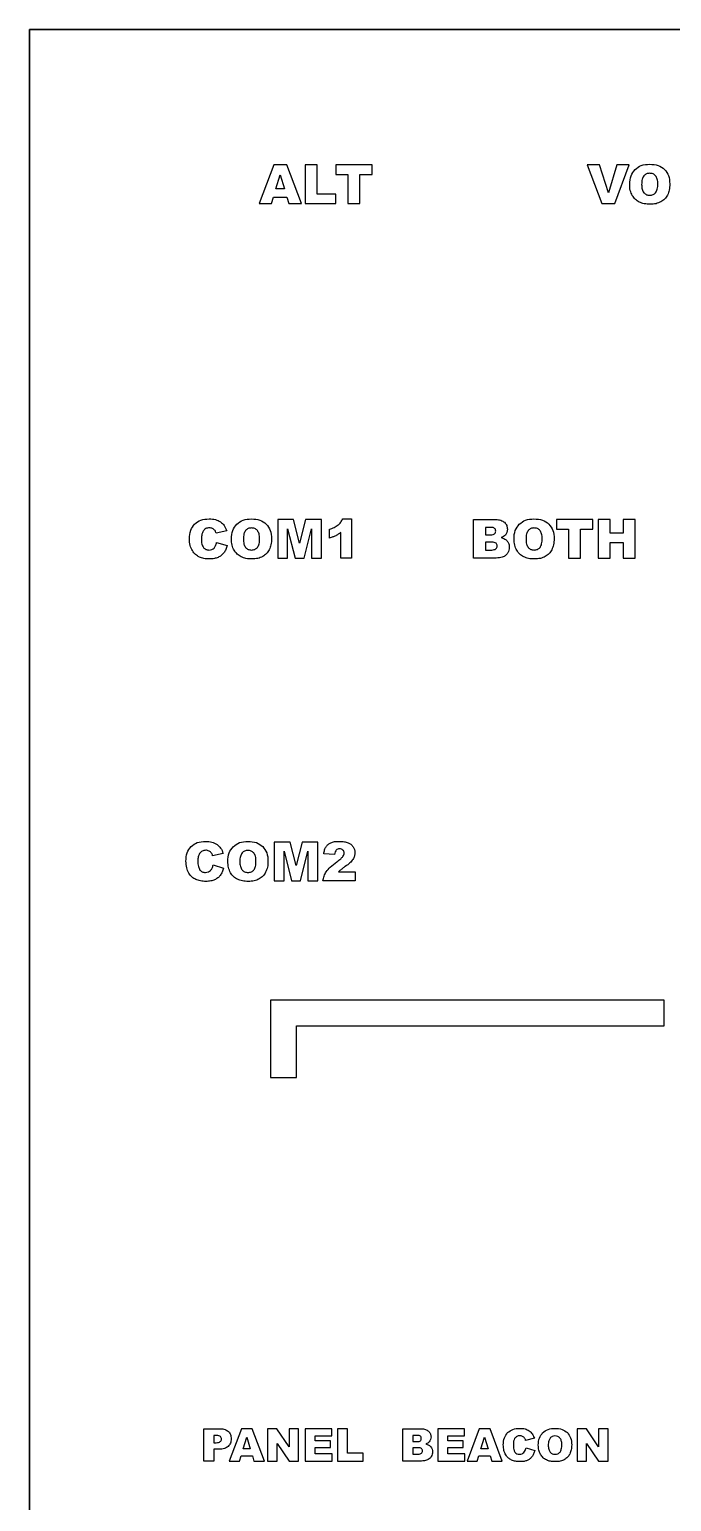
# Model space of a CAD drawing. Header units: millimetres. Extents: x 0 to 125, y 0 to 232.
# Drawn here: x 0 to 49.8, y 117.4 to 231.5 of the extents above; entities that cross this region are included whole.
import ezdxf

# ---------------------------------------------------------------- set-up
doc = ezdxf.new("R2010")
doc.units = ezdxf.units.MM
doc.layers.get('0').update_dxf_attribs({"linetype": 'CONTINUOUS'})

msp = doc.modelspace()

# ---------------------------------------------------------------- linework, layer by layer
for p, q in [((125.38, 231.5), (0, 231.5)), ((0, 231.5), (0, 0)), ((24.28, 193.55), (24.97, 193.55)), ((24.97, 193.55), (24.97, 190.5)), ((34.42, 193.5), (36.15, 193.5)), ((34.42, 190.5), (34.42, 193.5)), ((35.76, 192.89), (35.35, 192.89)), ((35.35, 192.89), (35.35, 192.32)), ((15.3, 192.62), (14.48, 192.44)), ((23.26, 192.06), (23.26, 192.75)), ((24.13, 190.5), (24.13, 192.5)), ((35.35, 192.32), (35.76, 192.32)), ((35.82, 191.75), (35.35, 191.75)), ((35.35, 191.75), (35.35, 191.14)), ((14.51, 191.73), (15.32, 191.48)), ((35.35, 191.14), (35.83, 191.14)), ((24.97, 190.5), (24.13, 190.5)), ((36.02, 190.5), (34.42, 190.5)), ((15.02, 167.62), (14.2, 167.44)), ((14.24, 166.73), (15.05, 166.48)), ((23.65, 167.53), (22.81, 167.59)), ((25.25, 165.5), (22.75, 165.5)), ((23.95, 166.18), (25.25, 166.18)), ((25.25, 166.18), (25.25, 165.5)), ((13.51, 123), (14.8, 123)), ((13.51, 120.5), (13.51, 123)), ((14.51, 122.49), (14.29, 122.49)), ((14.29, 122.49), (14.29, 121.93)), ((28.93, 123), (30.38, 123)), ((28.93, 120.5), (28.93, 123)), ((30.05, 122.49), (29.71, 122.49)), ((29.71, 122.49), (29.71, 122.02)), ((39.14, 122.27), (38.46, 122.11)), ((14.29, 121.93), (14.48, 121.93)), ((14.71, 121.43), (14.29, 121.43)), ((14.29, 121.43), (14.29, 120.5)), ((29.71, 122.02), (30.05, 122.02)), ((30.11, 121.54), (29.71, 121.54)), ((29.71, 121.54), (29.71, 121.04)), ((29.71, 121.04), (30.11, 121.04)), ((38.49, 121.52), (39.17, 121.32)), ((14.29, 120.5), (13.51, 120.5)), ((30.27, 120.5), (28.93, 120.5))]:
    msp.add_line(p, q)
for points in [[(0, 0), (0, 231.5), (125.38, 231.5), (125.38, 0)], [(125.38, 231.5), (0, 231.5), (0, 0), (125.38, 0)], [(18.91, 218.5), (19.96, 218.5), (20.11, 218), (21.08, 218), (19.95, 221), (18.94, 221), (17.81, 218), (18.76, 218)], [(22.3, 221), (21.38, 221), (21.38, 218), (23.75, 218), (23.75, 218.74), (22.3, 218.74)], [(26.57, 221), (23.75, 221), (23.75, 220.26), (24.69, 220.26), (24.69, 218), (25.62, 218), (25.62, 220.26), (26.57, 220.26)], [(44.2, 221), (43.23, 221), (44.36, 218), (45.37, 218), (46.48, 221), (45.54, 221), (44.88, 218.84)], [(19.44, 220.22), (19.77, 219.14), (19.11, 219.14)], [(20.47, 193.5), (19.25, 193.5), (19.25, 190.5), (20.01, 190.5), (20.01, 192.79), (20.6, 190.5), (21.29, 190.5), (21.87, 192.79), (21.87, 190.5), (22.63, 190.5), (22.63, 193.5), (21.41, 193.5), (20.94, 191.67)], [(43.67, 193.5), (40.85, 193.5), (40.85, 192.76), (41.79, 192.76), (41.79, 190.5), (42.72, 190.5), (42.72, 192.76), (43.67, 192.76)], [(45.02, 193.5), (44.09, 193.5), (44.09, 190.5), (45.02, 190.5), (45.02, 191.71), (46.03, 191.71), (46.03, 190.5), (46.96, 190.5), (46.96, 193.5), (46.03, 193.5), (46.03, 192.45), (45.02, 192.45)], [(20.2, 168.5), (18.98, 168.5), (18.98, 165.5), (19.74, 165.5), (19.74, 167.79), (20.32, 165.5), (21.01, 165.5), (21.59, 167.79), (21.59, 165.5), (22.35, 165.5), (22.35, 168.5), (21.14, 168.5), (20.67, 166.67)], [(49.19, 156.25), (18.69, 156.25), (18.69, 150.25), (20.69, 150.25), (20.69, 154.25), (49.19, 154.25)], [(16.4, 120.91), (17.28, 120.91), (17.4, 120.5), (18.21, 120.5), (17.27, 123), (16.43, 123), (15.49, 120.5), (16.28, 120.5)], [(16.84, 122.35), (17.12, 121.45), (16.57, 121.45)], [(19.18, 123), (18.46, 123), (18.46, 120.5), (19.19, 120.5), (19.19, 121.87), (20.13, 120.5), (20.85, 120.5), (20.85, 123), (20.13, 123), (20.13, 121.62)], [(23.44, 123), (21.37, 123), (21.37, 120.5), (23.47, 120.5), (23.47, 121.07), (22.14, 121.07), (22.14, 121.56), (23.34, 121.56), (23.34, 122.07), (22.14, 122.07), (22.14, 122.47), (23.44, 122.47)], [(24.66, 123), (23.89, 123), (23.89, 120.5), (25.87, 120.5), (25.87, 121.12), (24.66, 121.12)], [(33.72, 123), (31.65, 123), (31.65, 120.5), (33.75, 120.5), (33.75, 121.07), (32.42, 121.07), (32.42, 121.56), (33.62, 121.56), (33.62, 122.07), (32.42, 122.07), (32.42, 122.47), (33.72, 122.47)], [(34.83, 120.91), (35.71, 120.91), (35.83, 120.5), (36.64, 120.5), (35.7, 123), (34.86, 123), (33.92, 120.5), (34.71, 120.5)], [(35.27, 122.35), (35.55, 121.45), (35, 121.45)], [(43.18, 123), (42.46, 123), (42.46, 120.5), (43.18, 120.5), (43.18, 121.87), (44.12, 120.5), (44.85, 120.5), (44.85, 123), (44.12, 123), (44.12, 121.62)]]:
    msp.add_lwpolyline(points, close=True)
for points, knots in [([(46.53, 219.5), (46.54, 219.72), (46.56, 220.15), (46.82, 220.48), (46.94, 220.64)], [0, 0, 0, 0, 0.0661273, 0.1240005, 0.1240005, 0.1240005, 0.1240005]), ([(46.94, 220.64), (47.09, 220.76), (47.43, 221.02), (47.85, 221.04), (48.08, 221.05)], [0, 0, 0, 0, 0.0577866, 0.1236105, 0.1236105, 0.1236105, 0.1236105]), ([(48.07, 220.35), (47.99, 220.34), (47.81, 220.33), (47.69, 220.21), (47.62, 220.15)], [0, 0, 0, 0, 0.02575544, 0.05048608, 0.05048608, 0.05048608, 0.05048608]), ([(48.54, 220.15), (48.47, 220.21), (48.34, 220.33), (48.17, 220.34), (48.07, 220.35)], [0, 0, 0, 0, 0.02490189, 0.05157252, 0.05157252, 0.05157252, 0.05157252]), ([(48.08, 221.05), (48.3, 221.04), (48.73, 221.02), (49.07, 220.77), (49.23, 220.65)], [0, 0, 0, 0, 0.0670606, 0.1246944, 0.1246944, 0.1246944, 0.1246944]), ([(49.23, 220.65), (49.35, 220.49), (49.6, 220.16), (49.62, 219.75), (49.64, 219.52)], [0, 0, 0, 0, 0.0570385, 0.1222148, 0.1222148, 0.1222148, 0.1222148]), ([(46.73, 218.62), (46.67, 218.75), (46.54, 219.03), (46.53, 219.33), (46.53, 219.5)], [0, 0, 0, 0, 0.04233311, 0.09080171, 0.09080171, 0.09080171, 0.09080171]), ([(47.62, 220.15), (47.57, 220.06), (47.46, 219.86), (47.46, 219.63), (47.45, 219.49)], [0, 0, 0, 0, 0.02926518, 0.06883541, 0.06883541, 0.06883541, 0.06883541]), ([(47.45, 219.49), (47.46, 219.36), (47.46, 219.13), (47.57, 218.93), (47.62, 218.84)], [0, 0, 0, 0, 0.0392623, 0.06840201, 0.06840201, 0.06840201, 0.06840201]), ([(48.71, 219.53), (48.71, 219.66), (48.7, 219.88), (48.59, 220.07), (48.54, 220.15)], [0, 0, 0, 0, 0.03690395, 0.06521755, 0.06521755, 0.06521755, 0.06521755]), ([(48.54, 218.84), (48.59, 218.93), (48.71, 219.14), (48.71, 219.39), (48.71, 219.53)], [0, 0, 0, 0, 0.02981168, 0.07262371, 0.07262371, 0.07262371, 0.07262371]), ([(49.64, 219.52), (49.63, 219.36), (49.62, 219.06), (49.51, 218.79), (49.46, 218.66)], [0, 0, 0, 0, 0.04806397, 0.08868971, 0.08868971, 0.08868971, 0.08868971]), ([(47.27, 218.11), (47.17, 218.17), (46.95, 218.3), (46.81, 218.51), (46.73, 218.62)], [0, 0, 0, 0, 0.0366353, 0.07516342, 0.07516342, 0.07516342, 0.07516342]), ([(48.11, 217.95), (47.96, 217.95), (47.67, 217.96), (47.4, 218.06), (47.27, 218.11)], [0, 0, 0, 0, 0.04655201, 0.08608514, 0.08608514, 0.08608514, 0.08608514]), ([(47.62, 218.84), (47.69, 218.78), (47.81, 218.66), (47.99, 218.65), (48.08, 218.64)], [0, 0, 0, 0, 0.02487383, 0.05135755, 0.05135755, 0.05135755, 0.05135755]), ([(48.08, 218.64), (48.17, 218.65), (48.35, 218.66), (48.48, 218.78), (48.54, 218.84)], [0, 0, 0, 0, 0.02694269, 0.05148976, 0.05148976, 0.05148976, 0.05148976]), ([(48.95, 218.14), (48.82, 218.08), (48.56, 217.96), (48.27, 217.95), (48.11, 217.95)], [0, 0, 0, 0, 0.04011516, 0.08616713, 0.08616713, 0.08616713, 0.08616713]), ([(49.46, 218.66), (49.39, 218.55), (49.26, 218.34), (49.05, 218.2), (48.95, 218.14)], [0, 0, 0, 0, 0.0369326, 0.07402425, 0.07402425, 0.07402425, 0.07402425]), ([(12.41, 192.01), (12.42, 192.23), (12.44, 192.66), (12.69, 193), (12.8, 193.15)], [0, 0, 0, 0, 0.0665635, 0.123515, 0.123515, 0.123515, 0.123515]), ([(12.8, 193.15), (12.95, 193.27), (13.28, 193.52), (13.7, 193.54), (13.92, 193.55)], [0, 0, 0, 0, 0.0564343, 0.1214382, 0.1214382, 0.1214382, 0.1214382]), ([(13.92, 193.55), (14.09, 193.55), (14.41, 193.54), (14.69, 193.39), (14.81, 193.32)], [0, 0, 0, 0, 0.05094568, 0.09310669, 0.09310669, 0.09310669, 0.09310669]), ([(14.81, 193.32), (14.92, 193.23), (15.13, 193.04), (15.24, 192.76), (15.3, 192.62)], [0, 0, 0, 0, 0.04053831, 0.08642751, 0.08642751, 0.08642751, 0.08642751]), ([(15.66, 192), (15.67, 192.22), (15.69, 192.65), (15.95, 192.98), (16.07, 193.14)], [0, 0, 0, 0, 0.0661273, 0.1240006, 0.1240006, 0.1240006, 0.1240006]), ([(16.07, 193.14), (16.22, 193.26), (16.56, 193.52), (16.98, 193.54), (17.21, 193.55)], [0, 0, 0, 0, 0.0577866, 0.1236105, 0.1236105, 0.1236105, 0.1236105]), ([(17.21, 193.55), (17.44, 193.54), (17.86, 193.52), (18.2, 193.27), (18.36, 193.15)], [0, 0, 0, 0, 0.0670606, 0.1246944, 0.1246944, 0.1246944, 0.1246944]), ([(18.36, 193.15), (18.48, 192.99), (18.73, 192.66), (18.75, 192.25), (18.77, 192.02)], [0, 0, 0, 0, 0.0570385, 0.1222148, 0.1222148, 0.1222148, 0.1222148]), ([(23.26, 192.75), (23.38, 192.79), (23.62, 192.87), (23.82, 193.01), (23.92, 193.08)], [0, 0, 0, 0, 0.04070786, 0.07416218, 0.07416218, 0.07416218, 0.07416218]), ([(23.92, 193.08), (23.99, 193.14), (24.14, 193.28), (24.24, 193.46), (24.28, 193.55)], [0, 0, 0, 0, 0.03002762, 0.06047363, 0.06047363, 0.06047363, 0.06047363]), ([(36.06, 192.82), (36.02, 192.84), (35.93, 192.89), (35.82, 192.89), (35.76, 192.89)], [0, 0, 0, 0, 0.01288372, 0.03090952, 0.03090952, 0.03090952, 0.03090952]), ([(36.15, 193.5), (36.29, 193.49), (36.53, 193.48), (36.73, 193.35), (36.82, 193.29)], [0, 0, 0, 0, 0.03871859, 0.07125552, 0.07125552, 0.07125552, 0.07125552]), ([(36.82, 193.29), (36.89, 193.21), (37.02, 193.06), (37.04, 192.85), (37.05, 192.75)], [0, 0, 0, 0, 0.02969199, 0.05942546, 0.05942546, 0.05942546, 0.05942546]), ([(37.56, 192), (37.57, 192.22), (37.59, 192.65), (37.85, 192.98), (37.97, 193.14)], [0, 0, 0, 0, 0.0661273, 0.1240006, 0.1240006, 0.1240006, 0.1240006]), ([(37.97, 193.14), (38.13, 193.26), (38.46, 193.52), (38.88, 193.54), (39.11, 193.55)], [0, 0, 0, 0, 0.0577866, 0.1236106, 0.1236106, 0.1236106, 0.1236106]), ([(39.11, 193.55), (39.34, 193.54), (39.76, 193.52), (40.11, 193.27), (40.26, 193.15)], [0, 0, 0, 0, 0.0670606, 0.1246944, 0.1246944, 0.1246944, 0.1246944]), ([(40.26, 193.15), (40.38, 192.99), (40.63, 192.66), (40.66, 192.25), (40.67, 192.02)], [0, 0, 0, 0, 0.0570385, 0.1222148, 0.1222148, 0.1222148, 0.1222148]), ([(12.63, 191.09), (12.57, 191.22), (12.42, 191.51), (12.41, 191.83), (12.41, 192.01)], [0, 0, 0, 0, 0.04415371, 0.09528464, 0.09528464, 0.09528464, 0.09528464]), ([(13.46, 192.6), (13.42, 192.52), (13.34, 192.34), (13.34, 192.13), (13.33, 192.01)], [0, 0, 0, 0, 0.02597469, 0.06101658, 0.06101658, 0.06101658, 0.06101658]), ([(13.33, 192.01), (13.33, 191.87), (13.33, 191.63), (13.44, 191.42), (13.49, 191.33)], [0, 0, 0, 0, 0.04220019, 0.07088594, 0.07088594, 0.07088594, 0.07088594]), ([(13.94, 192.86), (13.85, 192.85), (13.65, 192.83), (13.52, 192.68), (13.46, 192.6)], [0, 0, 0, 0, 0.02854308, 0.0564741, 0.0564741, 0.0564741, 0.0564741]), ([(14.2, 192.8), (14.16, 192.82), (14.08, 192.85), (13.99, 192.86), (13.94, 192.86)], [0, 0, 0, 0, 0.01267116, 0.02599871, 0.02599871, 0.02599871, 0.02599871]), ([(14.39, 192.64), (14.36, 192.67), (14.31, 192.74), (14.23, 192.78), (14.2, 192.8)], [0, 0, 0, 0, 0.01278141, 0.02528205, 0.02528205, 0.02528205, 0.02528205]), ([(14.48, 192.44), (14.46, 192.48), (14.44, 192.55), (14.4, 192.61), (14.39, 192.64)], [0, 0, 0, 0, 0.01265825, 0.02204992, 0.02204992, 0.02204992, 0.02204992]), ([(15.86, 191.12), (15.8, 191.25), (15.67, 191.53), (15.66, 191.83), (15.66, 192)], [0, 0, 0, 0, 0.04233313, 0.0908017, 0.0908017, 0.0908017, 0.0908017]), ([(16.75, 192.65), (16.7, 192.56), (16.59, 192.36), (16.59, 192.13), (16.58, 191.99)], [0, 0, 0, 0, 0.0292652, 0.06883544, 0.06883544, 0.06883544, 0.06883544]), ([(16.58, 191.99), (16.59, 191.86), (16.59, 191.63), (16.7, 191.43), (16.75, 191.34)], [0, 0, 0, 0, 0.03926233, 0.06840202, 0.06840202, 0.06840202, 0.06840202]), ([(17.2, 192.85), (17.12, 192.84), (16.94, 192.83), (16.82, 192.71), (16.75, 192.65)], [0, 0, 0, 0, 0.02575544, 0.05048608, 0.05048608, 0.05048608, 0.05048608]), ([(17.67, 192.65), (17.6, 192.71), (17.47, 192.83), (17.3, 192.84), (17.2, 192.85)], [0, 0, 0, 0, 0.02490192, 0.0515725, 0.0515725, 0.0515725, 0.0515725]), ([(17.84, 192.03), (17.84, 192.16), (17.83, 192.38), (17.72, 192.57), (17.67, 192.65)], [0, 0, 0, 0, 0.03690392, 0.06521754, 0.06521754, 0.06521754, 0.06521754]), ([(17.67, 191.34), (17.72, 191.43), (17.84, 191.64), (17.84, 191.89), (17.84, 192.03)], [0, 0, 0, 0, 0.02981168, 0.07262371, 0.07262371, 0.07262371, 0.07262371]), ([(18.77, 192.02), (18.76, 191.86), (18.75, 191.56), (18.64, 191.29), (18.59, 191.16)], [0, 0, 0, 0, 0.04806397, 0.08868968, 0.08868968, 0.08868968, 0.08868968]), ([(23.74, 192.25), (23.66, 192.21), (23.51, 192.14), (23.34, 192.09), (23.26, 192.06)], [0, 0, 0, 0, 0.02352888, 0.05144477, 0.05144477, 0.05144477, 0.05144477]), ([(24.13, 192.5), (24.07, 192.45), (23.94, 192.36), (23.8, 192.28), (23.74, 192.25)], [0, 0, 0, 0, 0.02456024, 0.04696956, 0.04696956, 0.04696956, 0.04696956]), ([(35.76, 192.32), (35.82, 192.32), (35.93, 192.32), (36.02, 192.38), (36.06, 192.4)], [0, 0, 0, 0, 0.01848646, 0.03154175, 0.03154175, 0.03154175, 0.03154175]), ([(36.17, 191.67), (36.12, 191.69), (36.02, 191.75), (35.9, 191.75), (35.82, 191.75)], [0, 0, 0, 0, 0.01468775, 0.03548026, 0.03548026, 0.03548026, 0.03548026]), ([(36.14, 192.61), (36.14, 192.65), (36.14, 192.73), (36.08, 192.79), (36.06, 192.82)], [0, 0, 0, 0, 0.01185604, 0.02271876, 0.02271876, 0.02271876, 0.02271876]), ([(36.06, 192.4), (36.08, 192.43), (36.14, 192.49), (36.14, 192.57), (36.14, 192.61)], [0, 0, 0, 0, 0.01113385, 0.02377085, 0.02377085, 0.02377085, 0.02377085]), ([(36.89, 192.3), (36.84, 192.26), (36.75, 192.17), (36.63, 192.12), (36.56, 192.1)], [0, 0, 0, 0, 0.01772516, 0.03837086, 0.03837086, 0.03837086, 0.03837086]), ([(36.56, 192.1), (36.66, 192.07), (36.84, 192.02), (36.98, 191.89), (37.04, 191.83)], [0, 0, 0, 0, 0.02998385, 0.05531085, 0.05531085, 0.05531085, 0.05531085]), ([(37.05, 192.75), (37.05, 192.67), (37.03, 192.5), (36.94, 192.36), (36.89, 192.3)], [0, 0, 0, 0, 0.02505515, 0.0493939, 0.0493939, 0.0493939, 0.0493939]), ([(37.04, 191.83), (37.08, 191.76), (37.18, 191.62), (37.19, 191.44), (37.19, 191.35)], [0, 0, 0, 0, 0.02422712, 0.050722, 0.050722, 0.050722, 0.050722]), ([(37.77, 191.12), (37.71, 191.25), (37.58, 191.53), (37.57, 191.83), (37.56, 192)], [0, 0, 0, 0, 0.04233313, 0.0908017, 0.0908017, 0.0908017, 0.0908017]), ([(38.66, 192.65), (38.61, 192.56), (38.49, 192.36), (38.49, 192.13), (38.49, 191.99)], [0, 0, 0, 0, 0.02926515, 0.06883539, 0.06883539, 0.06883539, 0.06883539]), ([(38.49, 191.99), (38.49, 191.86), (38.49, 191.63), (38.61, 191.43), (38.66, 191.34)], [0, 0, 0, 0, 0.03926233, 0.06840199, 0.06840199, 0.06840199, 0.06840199]), ([(39.11, 192.85), (39.02, 192.84), (38.85, 192.83), (38.72, 192.71), (38.66, 192.65)], [0, 0, 0, 0, 0.02575544, 0.05048608, 0.05048608, 0.05048608, 0.05048608]), ([(39.57, 192.65), (39.51, 192.71), (39.38, 192.83), (39.2, 192.84), (39.11, 192.85)], [0, 0, 0, 0, 0.02490189, 0.05157258, 0.05157258, 0.05157258, 0.05157258]), ([(39.74, 192.03), (39.74, 192.16), (39.73, 192.38), (39.62, 192.57), (39.57, 192.65)], [0, 0, 0, 0, 0.03690398, 0.06521755, 0.06521755, 0.06521755, 0.06521755]), ([(39.58, 191.34), (39.63, 191.43), (39.74, 191.64), (39.74, 191.89), (39.74, 192.03)], [0, 0, 0, 0, 0.02981165, 0.07262369, 0.07262369, 0.07262369, 0.07262369]), ([(40.67, 192.02), (40.66, 191.86), (40.66, 191.56), (40.54, 191.29), (40.49, 191.16)], [0, 0, 0, 0, 0.04806401, 0.08868969, 0.08868969, 0.08868969, 0.08868969]), ([(13.17, 190.59), (13.06, 190.65), (12.85, 190.78), (12.71, 190.98), (12.63, 191.09)], [0, 0, 0, 0, 0.03490628, 0.07402914, 0.07402914, 0.07402914, 0.07402914]), ([(13.49, 191.33), (13.54, 191.28), (13.66, 191.16), (13.83, 191.15), (13.91, 191.14)], [0, 0, 0, 0, 0.02289472, 0.04768189, 0.04768189, 0.04768189, 0.04768189]), ([(13.91, 191.14), (13.99, 191.15), (14.14, 191.16), (14.26, 191.25), (14.31, 191.29)], [0, 0, 0, 0, 0.02365107, 0.04389189, 0.04389189, 0.04389189, 0.04389189]), ([(14.31, 191.29), (14.36, 191.35), (14.45, 191.48), (14.49, 191.64), (14.51, 191.73)], [0, 0, 0, 0, 0.02175542, 0.04807119, 0.04807119, 0.04807119, 0.04807119]), ([(15.07, 190.91), (15, 190.84), (14.88, 190.7), (14.71, 190.61), (14.63, 190.57)], [0, 0, 0, 0, 0.02816377, 0.0561655, 0.0561655, 0.0561655, 0.0561655]), ([(15.32, 191.48), (15.29, 191.38), (15.24, 191.17), (15.12, 191), (15.07, 190.91)], [0, 0, 0, 0, 0.03308428, 0.06299465, 0.06299465, 0.06299465, 0.06299465]), ([(16.4, 190.61), (16.3, 190.67), (16.08, 190.8), (15.94, 191.01), (15.86, 191.12)], [0, 0, 0, 0, 0.0366353, 0.07516344, 0.07516344, 0.07516344, 0.07516344]), ([(17.24, 190.45), (17.09, 190.45), (16.8, 190.46), (16.53, 190.56), (16.4, 190.61)], [0, 0, 0, 0, 0.04655195, 0.08608508, 0.08608508, 0.08608508, 0.08608508]), ([(16.75, 191.34), (16.82, 191.28), (16.95, 191.16), (17.12, 191.15), (17.21, 191.14)], [0, 0, 0, 0, 0.02487385, 0.05135762, 0.05135762, 0.05135762, 0.05135762]), ([(17.21, 191.14), (17.31, 191.15), (17.48, 191.16), (17.61, 191.28), (17.67, 191.34)], [0, 0, 0, 0, 0.02694263, 0.0514897, 0.0514897, 0.0514897, 0.0514897]), ([(18.08, 190.64), (17.95, 190.58), (17.69, 190.46), (17.4, 190.45), (17.24, 190.45)], [0, 0, 0, 0, 0.04011522, 0.08616719, 0.08616719, 0.08616719, 0.08616719]), ([(18.59, 191.16), (18.52, 191.05), (18.39, 190.84), (18.18, 190.7), (18.08, 190.64)], [0, 0, 0, 0, 0.03693266, 0.07402426, 0.07402426, 0.07402426, 0.07402426]), ([(35.83, 191.14), (35.9, 191.15), (36.02, 191.15), (36.12, 191.2), (36.16, 191.23)], [0, 0, 0, 0, 0.0205228, 0.03531683, 0.03531683, 0.03531683, 0.03531683]), ([(36.16, 191.23), (36.19, 191.26), (36.25, 191.33), (36.26, 191.41), (36.26, 191.46)], [0, 0, 0, 0, 0.01238087, 0.02547975, 0.02547975, 0.02547975, 0.02547975]), ([(36.26, 191.46), (36.26, 191.5), (36.25, 191.58), (36.19, 191.64), (36.17, 191.67)], [0, 0, 0, 0, 0.01224057, 0.02412662, 0.02412662, 0.02412662, 0.02412662]), ([(36.79, 190.64), (36.74, 190.62), (36.63, 190.57), (36.5, 190.55), (36.43, 190.54)], [0, 0, 0, 0, 0.01575118, 0.0367009, 0.0367009, 0.0367009, 0.0367009]), ([(37.08, 190.93), (37.04, 190.87), (36.96, 190.76), (36.85, 190.68), (36.79, 190.64)], [0, 0, 0, 0, 0.02104875, 0.04218833, 0.04218833, 0.04218833, 0.04218833]), ([(37.19, 191.35), (37.19, 191.28), (37.18, 191.13), (37.11, 191), (37.08, 190.93)], [0, 0, 0, 0, 0.02231745, 0.04372209, 0.04372209, 0.04372209, 0.04372209]), ([(38.31, 190.61), (38.2, 190.67), (37.98, 190.8), (37.84, 191.01), (37.77, 191.12)], [0, 0, 0, 0, 0.03663533, 0.07516345, 0.07516345, 0.07516345, 0.07516345]), ([(39.15, 190.45), (38.99, 190.45), (38.7, 190.46), (38.43, 190.56), (38.31, 190.61)], [0, 0, 0, 0, 0.04655195, 0.08608508, 0.08608508, 0.08608508, 0.08608508]), ([(38.66, 191.34), (38.72, 191.28), (38.85, 191.16), (39.02, 191.15), (39.12, 191.14)], [0, 0, 0, 0, 0.02487385, 0.05135762, 0.05135762, 0.05135762, 0.05135762]), ([(39.12, 191.14), (39.21, 191.15), (39.38, 191.16), (39.52, 191.28), (39.58, 191.34)], [0, 0, 0, 0, 0.02694263, 0.0514897, 0.0514897, 0.0514897, 0.0514897]), ([(39.98, 190.64), (39.86, 190.58), (39.59, 190.46), (39.3, 190.45), (39.15, 190.45)], [0, 0, 0, 0, 0.04011522, 0.08616719, 0.08616719, 0.08616719, 0.08616719]), ([(40.49, 191.16), (40.43, 191.05), (40.29, 190.84), (40.08, 190.7), (39.98, 190.64)], [0, 0, 0, 0, 0.03693263, 0.07402423, 0.07402423, 0.07402423, 0.07402423]), ([(13.96, 190.45), (13.82, 190.45), (13.54, 190.46), (13.28, 190.55), (13.17, 190.59)], [0, 0, 0, 0, 0.04457397, 0.08161989, 0.08161989, 0.08161989, 0.08161989]), ([(14.63, 190.57), (14.53, 190.53), (14.32, 190.46), (14.09, 190.45), (13.96, 190.45)], [0, 0, 0, 0, 0.03091082, 0.06778449, 0.06778449, 0.06778449, 0.06778449]), ([(36.43, 190.54), (36.35, 190.53), (36.21, 190.51), (36.07, 190.5), (36.02, 190.5)], [0, 0, 0, 0, 0.02622055, 0.04175566, 0.04175566, 0.04175566, 0.04175566]), ([(12.13, 167.01), (12.14, 167.23), (12.16, 167.66), (12.41, 168), (12.53, 168.15)], [0, 0, 0, 0, 0.0665635, 0.123515, 0.123515, 0.123515, 0.123515]), ([(12.53, 168.15), (12.68, 168.27), (13.01, 168.52), (13.42, 168.54), (13.65, 168.55)], [0, 0, 0, 0, 0.0564343, 0.1214382, 0.1214382, 0.1214382, 0.1214382]), ([(13.67, 167.86), (13.57, 167.85), (13.38, 167.83), (13.25, 167.68), (13.19, 167.6)], [0, 0, 0, 0, 0.02854308, 0.0564741, 0.0564741, 0.0564741, 0.0564741]), ([(13.65, 168.55), (13.82, 168.55), (14.13, 168.54), (14.41, 168.39), (14.54, 168.32)], [0, 0, 0, 0, 0.05094568, 0.09310669, 0.09310669, 0.09310669, 0.09310669]), ([(13.92, 167.8), (13.88, 167.82), (13.8, 167.85), (13.71, 167.86), (13.67, 167.86)], [0, 0, 0, 0, 0.01267116, 0.02599871, 0.02599871, 0.02599871, 0.02599871]), ([(14.11, 167.64), (14.08, 167.67), (14.03, 167.74), (13.96, 167.78), (13.92, 167.8)], [0, 0, 0, 0, 0.01278141, 0.02528205, 0.02528205, 0.02528205, 0.02528205]), ([(14.54, 168.32), (14.64, 168.23), (14.86, 168.04), (14.96, 167.76), (15.02, 167.62)], [0, 0, 0, 0, 0.04053831, 0.08642751, 0.08642751, 0.08642751, 0.08642751]), ([(15.38, 167), (15.39, 167.22), (15.42, 167.65), (15.67, 167.98), (15.79, 168.14)], [0, 0, 0, 0, 0.0661273, 0.1240006, 0.1240006, 0.1240006, 0.1240006]), ([(15.79, 168.14), (15.95, 168.26), (16.28, 168.52), (16.71, 168.54), (16.93, 168.55)], [0, 0, 0, 0, 0.0577866, 0.1236106, 0.1236106, 0.1236106, 0.1236106]), ([(16.93, 167.85), (16.84, 167.84), (16.67, 167.83), (16.54, 167.71), (16.48, 167.65)], [0, 0, 0, 0, 0.02575544, 0.05048608, 0.05048608, 0.05048608, 0.05048608]), ([(16.93, 168.55), (17.16, 168.54), (17.59, 168.52), (17.93, 168.27), (18.09, 168.15)], [0, 0, 0, 0, 0.0670606, 0.1246944, 0.1246944, 0.1246944, 0.1246944]), ([(17.39, 167.65), (17.33, 167.71), (17.2, 167.83), (17.02, 167.84), (16.93, 167.85)], [0, 0, 0, 0, 0.02490194, 0.05157251, 0.05157251, 0.05157251, 0.05157251]), ([(18.09, 168.15), (18.2, 167.99), (18.46, 167.66), (18.48, 167.25), (18.49, 167.02)], [0, 0, 0, 0, 0.0570385, 0.1222148, 0.1222148, 0.1222148, 0.1222148]), ([(22.81, 167.59), (22.83, 167.7), (22.86, 167.89), (22.95, 168.07), (22.99, 168.14)], [0, 0, 0, 0, 0.03209841, 0.0581667, 0.0581667, 0.0581667, 0.0581667]), ([(22.99, 168.14), (23.04, 168.21), (23.14, 168.33), (23.29, 168.41), (23.36, 168.45)], [0, 0, 0, 0, 0.02352523, 0.04827209, 0.04827209, 0.04827209, 0.04827209]), ([(23.36, 168.45), (23.45, 168.48), (23.67, 168.55), (23.89, 168.55), (24.02, 168.55)], [0, 0, 0, 0, 0.02949774, 0.06716667, 0.06716667, 0.06716667, 0.06716667]), ([(23.78, 167.88), (23.75, 167.84), (23.68, 167.73), (23.66, 167.6), (23.65, 167.53)], [0, 0, 0, 0, 0.01624523, 0.03838861, 0.03838861, 0.03838861, 0.03838861]), ([(24.04, 167.98), (23.99, 167.98), (23.89, 167.97), (23.82, 167.91), (23.78, 167.88)], [0, 0, 0, 0, 0.01471876, 0.0285329, 0.0285329, 0.0285329, 0.0285329]), ([(24.02, 168.55), (24.15, 168.55), (24.38, 168.55), (24.61, 168.48), (24.7, 168.45)], [0, 0, 0, 0, 0.03919187, 0.06948039, 0.06948039, 0.06948039, 0.06948039]), ([(24.3, 167.88), (24.26, 167.91), (24.19, 167.97), (24.09, 167.98), (24.04, 167.98)], [0, 0, 0, 0, 0.01356045, 0.02781248, 0.02781248, 0.02781248, 0.02781248]), ([(24.4, 167.65), (24.39, 167.69), (24.39, 167.78), (24.33, 167.85), (24.3, 167.88)], [0, 0, 0, 0, 0.01296298, 0.02610039, 0.02610039, 0.02610039, 0.02610039]), ([(24.7, 168.45), (24.78, 168.41), (24.93, 168.34), (25.04, 168.21), (25.09, 168.14)], [0, 0, 0, 0, 0.02527515, 0.04984187, 0.04984187, 0.04984187, 0.04984187]), ([(25.09, 168.14), (25.13, 168.07), (25.21, 167.93), (25.22, 167.76), (25.23, 167.68)], [0, 0, 0, 0, 0.02440483, 0.04918489, 0.04918489, 0.04918489, 0.04918489]), ([(12.36, 166.09), (12.29, 166.22), (12.15, 166.51), (12.14, 166.83), (12.13, 167.01)], [0, 0, 0, 0, 0.04415372, 0.09528464, 0.09528464, 0.09528464, 0.09528464]), ([(13.19, 167.6), (13.15, 167.52), (13.06, 167.34), (13.06, 167.13), (13.06, 167.01)], [0, 0, 0, 0, 0.02597469, 0.06101658, 0.06101658, 0.06101658, 0.06101658]), ([(13.06, 167.01), (13.06, 166.87), (13.06, 166.63), (13.17, 166.42), (13.21, 166.33)], [0, 0, 0, 0, 0.04220019, 0.07088594, 0.07088594, 0.07088594, 0.07088594]), ([(14.04, 166.29), (14.08, 166.35), (14.18, 166.48), (14.22, 166.64), (14.24, 166.73)], [0, 0, 0, 0, 0.02175542, 0.04807119, 0.04807119, 0.04807119, 0.04807119]), ([(14.2, 167.44), (14.19, 167.48), (14.17, 167.55), (14.13, 167.61), (14.11, 167.64)], [0, 0, 0, 0, 0.01265825, 0.02204992, 0.02204992, 0.02204992, 0.02204992]), ([(15.59, 166.12), (15.53, 166.25), (15.4, 166.53), (15.39, 166.83), (15.38, 167)], [0, 0, 0, 0, 0.04233313, 0.0908017, 0.0908017, 0.0908017, 0.0908017]), ([(16.48, 167.65), (16.43, 167.56), (16.31, 167.36), (16.31, 167.13), (16.31, 166.99)], [0, 0, 0, 0, 0.02926518, 0.06883542, 0.06883542, 0.06883542, 0.06883542]), ([(16.31, 166.99), (16.31, 166.86), (16.31, 166.63), (16.43, 166.43), (16.48, 166.34)], [0, 0, 0, 0, 0.03926233, 0.06840199, 0.06840199, 0.06840199, 0.06840199]), ([(17.56, 167.03), (17.56, 167.16), (17.56, 167.38), (17.44, 167.57), (17.39, 167.65)], [0, 0, 0, 0, 0.03690398, 0.06521755, 0.06521755, 0.06521755, 0.06521755]), ([(17.4, 166.34), (17.45, 166.43), (17.56, 166.64), (17.56, 166.89), (17.56, 167.03)], [0, 0, 0, 0, 0.02981168, 0.07262371, 0.07262371, 0.07262371, 0.07262371]), ([(18.49, 167.02), (18.49, 166.86), (18.48, 166.56), (18.36, 166.29), (18.31, 166.16)], [0, 0, 0, 0, 0.048064, 0.08868971, 0.08868971, 0.08868971, 0.08868971]), ([(23.01, 166.2), (23.11, 166.32), (23.35, 166.61), (23.65, 166.84), (23.83, 166.97)], [0, 0, 0, 0, 0.0474124, 0.112691, 0.112691, 0.112691, 0.112691]), ([(23.83, 166.97), (23.93, 167.04), (24.1, 167.17), (24.24, 167.32), (24.3, 167.38)], [0, 0, 0, 0, 0.03840689, 0.06261147, 0.06261147, 0.06261147, 0.06261147]), ([(24.3, 167.38), (24.33, 167.42), (24.38, 167.51), (24.39, 167.6), (24.4, 167.65)], [0, 0, 0, 0, 0.01575693, 0.02905105, 0.02905105, 0.02905105, 0.02905105]), ([(25.07, 167.15), (25, 167.06), (24.83, 166.85), (24.61, 166.69), (24.48, 166.61)], [0, 0, 0, 0, 0.0346207, 0.08046213, 0.08046213, 0.08046213, 0.08046213]), ([(25.23, 167.68), (25.22, 167.59), (25.21, 167.4), (25.12, 167.24), (25.07, 167.15)], [0, 0, 0, 0, 0.02710681, 0.05538193, 0.05538193, 0.05538193, 0.05538193]), ([(12.89, 165.59), (12.79, 165.65), (12.57, 165.78), (12.43, 165.98), (12.36, 166.09)], [0, 0, 0, 0, 0.03490626, 0.07402913, 0.07402913, 0.07402913, 0.07402913]), ([(13.69, 165.45), (13.54, 165.45), (13.27, 165.46), (13.01, 165.55), (12.89, 165.59)], [0, 0, 0, 0, 0.04457397, 0.08161989, 0.08161989, 0.08161989, 0.08161989]), ([(13.21, 166.33), (13.27, 166.28), (13.39, 166.16), (13.55, 166.15), (13.64, 166.14)], [0, 0, 0, 0, 0.02289472, 0.04768188, 0.04768188, 0.04768188, 0.04768188]), ([(13.64, 166.14), (13.72, 166.15), (13.87, 166.16), (13.98, 166.25), (14.04, 166.29)], [0, 0, 0, 0, 0.02365109, 0.0438919, 0.0438919, 0.0438919, 0.0438919]), ([(14.35, 165.57), (14.26, 165.53), (14.04, 165.46), (13.81, 165.45), (13.69, 165.45)], [0, 0, 0, 0, 0.03091082, 0.06778449, 0.06778449, 0.06778449, 0.06778449]), ([(14.79, 165.91), (14.73, 165.84), (14.6, 165.7), (14.44, 165.61), (14.35, 165.57)], [0, 0, 0, 0, 0.02816377, 0.0561655, 0.0561655, 0.0561655, 0.0561655]), ([(15.05, 166.48), (15.02, 166.38), (14.96, 166.17), (14.85, 166), (14.79, 165.91)], [0, 0, 0, 0, 0.03308429, 0.06299465, 0.06299465, 0.06299465, 0.06299465]), ([(16.13, 165.61), (16.02, 165.67), (15.8, 165.8), (15.66, 166.01), (15.59, 166.12)], [0, 0, 0, 0, 0.0366353, 0.07516344, 0.07516344, 0.07516344, 0.07516344]), ([(16.97, 165.45), (16.81, 165.45), (16.52, 165.46), (16.25, 165.56), (16.13, 165.61)], [0, 0, 0, 0, 0.04655195, 0.08608508, 0.08608508, 0.08608508, 0.08608508]), ([(16.48, 166.34), (16.54, 166.28), (16.67, 166.16), (16.85, 166.15), (16.94, 166.14)], [0, 0, 0, 0, 0.02487385, 0.05135762, 0.05135762, 0.05135762, 0.05135762]), ([(16.94, 166.14), (17.03, 166.15), (17.21, 166.16), (17.34, 166.28), (17.4, 166.34)], [0, 0, 0, 0, 0.02694263, 0.0514897, 0.0514897, 0.0514897, 0.0514897]), ([(17.8, 165.64), (17.68, 165.58), (17.41, 165.46), (17.12, 165.45), (16.97, 165.45)], [0, 0, 0, 0, 0.04011516, 0.08616719, 0.08616719, 0.08616719, 0.08616719]), ([(18.31, 166.16), (18.25, 166.05), (18.12, 165.84), (17.91, 165.7), (17.8, 165.64)], [0, 0, 0, 0, 0.03693263, 0.07402423, 0.07402423, 0.07402423, 0.07402423]), ([(22.75, 165.5), (22.77, 165.62), (22.82, 165.87), (22.94, 166.09), (23.01, 166.2)], [0, 0, 0, 0, 0.036971, 0.07494239, 0.07494239, 0.07494239, 0.07494239]), ([(24.15, 166.36), (24.12, 166.34), (24.05, 166.28), (23.98, 166.21), (23.95, 166.18)], [0, 0, 0, 0, 0.01223874, 0.02702126, 0.02702126, 0.02702126, 0.02702126]), ([(24.48, 166.61), (24.41, 166.56), (24.3, 166.48), (24.19, 166.39), (24.15, 166.36)], [0, 0, 0, 0, 0.02568359, 0.04155334, 0.04155334, 0.04155334, 0.04155334]), ([(14.8, 122.41), (14.77, 122.43), (14.68, 122.49), (14.57, 122.49), (14.51, 122.49)], [0, 0, 0, 0, 0.012858, 0.03117696, 0.03117696, 0.03117696, 0.03117696]), ([(14.79, 122.01), (14.82, 122.04), (14.87, 122.1), (14.88, 122.17), (14.88, 122.21)], [0, 0, 0, 0, 0.01114484, 0.02239474, 0.02239474, 0.02239474, 0.02239474]), ([(14.8, 123), (14.92, 123), (15.15, 122.99), (15.34, 122.86), (15.42, 122.8)], [0, 0, 0, 0, 0.03702326, 0.06715679, 0.06715679, 0.06715679, 0.06715679]), ([(14.88, 122.21), (14.88, 122.25), (14.87, 122.32), (14.83, 122.38), (14.8, 122.41)], [0, 0, 0, 0, 0.01104688, 0.02186702, 0.02186702, 0.02186702, 0.02186702]), ([(15.63, 122.23), (15.63, 122.12), (15.61, 121.89), (15.47, 121.72), (15.41, 121.64)], [0, 0, 0, 0, 0.03419963, 0.06484826, 0.06484826, 0.06484826, 0.06484826]), ([(15.42, 122.8), (15.49, 122.72), (15.62, 122.56), (15.63, 122.35), (15.63, 122.23)], [0, 0, 0, 0, 0.02880632, 0.06183608, 0.06183608, 0.06183608, 0.06183608]), ([(30.3, 122.43), (30.27, 122.45), (30.19, 122.49), (30.11, 122.49), (30.05, 122.49)], [0, 0, 0, 0, 0.01073644, 0.02575792, 0.02575792, 0.02575792, 0.02575792]), ([(30.37, 122.26), (30.37, 122.3), (30.36, 122.36), (30.32, 122.41), (30.3, 122.43)], [0, 0, 0, 0, 0.00988003, 0.01893231, 0.01893231, 0.01893231, 0.01893231]), ([(30.3, 122.08), (30.32, 122.11), (30.37, 122.16), (30.37, 122.23), (30.37, 122.26)], [0, 0, 0, 0, 0.0092782, 0.01980902, 0.01980902, 0.01980902, 0.01980902]), ([(30.38, 123), (30.49, 123), (30.69, 122.99), (30.86, 122.87), (30.94, 122.82)], [0, 0, 0, 0, 0.03226548, 0.05937958, 0.05937958, 0.05937958, 0.05937958]), ([(30.94, 122.82), (30.99, 122.76), (31.1, 122.63), (31.12, 122.46), (31.13, 122.38)], [0, 0, 0, 0, 0.02474333, 0.04952122, 0.04952122, 0.04952122, 0.04952122]), ([(31.13, 122.38), (31.12, 122.31), (31.11, 122.17), (31.03, 122.05), (30.99, 122)], [0, 0, 0, 0, 0.0208793, 0.04116159, 0.04116159, 0.04116159, 0.04116159]), ([(36.73, 121.76), (36.74, 121.95), (36.76, 122.3), (36.97, 122.58), (37.06, 122.71)], [0, 0, 0, 0, 0.0554696, 0.1029292, 0.1029292, 0.1029292, 0.1029292]), ([(37.06, 122.71), (37.19, 122.81), (37.47, 123.02), (37.81, 123.03), (38, 123.04)], [0, 0, 0, 0, 0.0470285, 0.1011985, 0.1011985, 0.1011985, 0.1011985]), ([(37.61, 122.25), (37.58, 122.19), (37.51, 122.03), (37.51, 121.86), (37.51, 121.76)], [0, 0, 0, 0, 0.02164558, 0.05084717, 0.05084717, 0.05084717, 0.05084717]), ([(38.02, 122.46), (37.93, 122.46), (37.77, 122.44), (37.67, 122.31), (37.61, 122.25)], [0, 0, 0, 0, 0.02378589, 0.04706172, 0.04706172, 0.04706172, 0.04706172]), ([(38, 123.04), (38.14, 123.04), (38.4, 123.03), (38.64, 122.91), (38.74, 122.85)], [0, 0, 0, 0, 0.04245474, 0.07758886, 0.07758886, 0.07758886, 0.07758886]), ([(38.23, 122.42), (38.19, 122.43), (38.13, 122.46), (38.05, 122.46), (38.02, 122.46)], [0, 0, 0, 0, 0.01055935, 0.02166562, 0.02166562, 0.02166562, 0.02166562]), ([(38.38, 122.28), (38.36, 122.31), (38.32, 122.36), (38.26, 122.4), (38.23, 122.42)], [0, 0, 0, 0, 0.01065116, 0.02106838, 0.02106838, 0.02106838, 0.02106838]), ([(38.46, 122.11), (38.45, 122.15), (38.43, 122.21), (38.4, 122.26), (38.38, 122.28)], [0, 0, 0, 0, 0.01054855, 0.01837492, 0.01837492, 0.01837492, 0.01837492]), ([(38.74, 122.85), (38.83, 122.78), (39.01, 122.61), (39.1, 122.39), (39.14, 122.27)], [0, 0, 0, 0, 0.03378198, 0.07202298, 0.07202298, 0.07202298, 0.07202298]), ([(39.44, 121.75), (39.45, 121.94), (39.47, 122.29), (39.69, 122.57), (39.78, 122.7)], [0, 0, 0, 0, 0.055106, 0.1033337, 0.1033337, 0.1033337, 0.1033337]), ([(39.78, 122.7), (39.92, 122.8), (40.2, 123.01), (40.55, 123.03), (40.73, 123.04)], [0, 0, 0, 0, 0.0481555, 0.1030089, 0.1030089, 0.1030089, 0.1030089]), ([(40.36, 122.29), (40.32, 122.22), (40.22, 122.05), (40.22, 121.86), (40.22, 121.74)], [0, 0, 0, 0, 0.02438764, 0.05736285, 0.05736285, 0.05736285, 0.05736285]), ([(40.73, 122.46), (40.66, 122.45), (40.52, 122.44), (40.41, 122.34), (40.36, 122.29)], [0, 0, 0, 0, 0.02146287, 0.04207176, 0.04207176, 0.04207176, 0.04207176]), ([(40.73, 123.04), (40.93, 123.03), (41.28, 123.02), (41.57, 122.81), (41.7, 122.71)], [0, 0, 0, 0, 0.0558838, 0.1039121, 0.1039121, 0.1039121, 0.1039121]), ([(41.12, 122.29), (41.07, 122.34), (40.96, 122.44), (40.81, 122.45), (40.73, 122.46)], [0, 0, 0, 0, 0.02075158, 0.04297708, 0.04297708, 0.04297708, 0.04297708]), ([(41.26, 121.78), (41.26, 121.88), (41.26, 122.07), (41.16, 122.23), (41.12, 122.29)], [0, 0, 0, 0, 0.03075329, 0.05434793, 0.05434793, 0.05434793, 0.05434793]), ([(41.7, 122.71), (41.79, 122.58), (42.01, 122.3), (42.02, 121.95), (42.03, 121.77)], [0, 0, 0, 0, 0.047532, 0.1018457, 0.1018457, 0.1018457, 0.1018457]), ([(14.48, 121.93), (14.54, 121.93), (14.65, 121.94), (14.75, 121.99), (14.79, 122.01)], [0, 0, 0, 0, 0.01911302, 0.03277771, 0.03277771, 0.03277771, 0.03277771]), ([(15.41, 121.64), (15.31, 121.58), (15.1, 121.44), (14.85, 121.43), (14.71, 121.43)], [0, 0, 0, 0, 0.03290139, 0.07398435, 0.07398435, 0.07398435, 0.07398435]), ([(30.05, 122.02), (30.1, 122.02), (30.19, 122.02), (30.27, 122.06), (30.3, 122.08)], [0, 0, 0, 0, 0.01540537, 0.02628477, 0.02628477, 0.02628477, 0.02628477]), ([(30.39, 121.48), (30.35, 121.5), (30.26, 121.54), (30.16, 121.54), (30.11, 121.54)], [0, 0, 0, 0, 0.01223979, 0.02956687, 0.02956687, 0.02956687, 0.02956687]), ([(30.11, 121.04), (30.17, 121.04), (30.27, 121.04), (30.35, 121.09), (30.39, 121.11)], [0, 0, 0, 0, 0.01710233, 0.02943067, 0.02943067, 0.02943067, 0.02943067]), ([(30.47, 121.3), (30.47, 121.33), (30.46, 121.4), (30.41, 121.45), (30.39, 121.48)], [0, 0, 0, 0, 0.01020049, 0.02010552, 0.02010552, 0.02010552, 0.02010552]), ([(30.39, 121.11), (30.41, 121.13), (30.46, 121.19), (30.47, 121.26), (30.47, 121.3)], [0, 0, 0, 0, 0.01031738, 0.02123313, 0.02123313, 0.02123313, 0.02123313]), ([(30.99, 122), (30.95, 121.96), (30.88, 121.89), (30.78, 121.85), (30.72, 121.83)], [0, 0, 0, 0, 0.01477097, 0.03197571, 0.03197571, 0.03197571, 0.03197571]), ([(30.72, 121.83), (30.8, 121.81), (30.95, 121.76), (31.07, 121.66), (31.12, 121.61)], [0, 0, 0, 0, 0.02498654, 0.04609235, 0.04609235, 0.04609235, 0.04609235]), ([(31.12, 121.61), (31.15, 121.55), (31.23, 121.43), (31.24, 121.29), (31.24, 121.21)], [0, 0, 0, 0, 0.02018927, 0.0422683, 0.0422683, 0.0422683, 0.0422683]), ([(31.24, 121.21), (31.24, 121.15), (31.23, 121.03), (31.18, 120.92), (31.15, 120.86)], [0, 0, 0, 0, 0.01859787, 0.03643509, 0.03643509, 0.03643509, 0.03643509]), ([(36.92, 120.99), (36.87, 121.1), (36.75, 121.34), (36.74, 121.61), (36.73, 121.76)], [0, 0, 0, 0, 0.03679475, 0.07940384, 0.07940384, 0.07940384, 0.07940384]), ([(37.37, 120.58), (37.28, 120.63), (37.1, 120.73), (36.98, 120.9), (36.92, 120.99)], [0, 0, 0, 0, 0.02908855, 0.06169091, 0.06169091, 0.06169091, 0.06169091]), ([(37.51, 121.76), (37.51, 121.64), (37.51, 121.44), (37.6, 121.26), (37.63, 121.19)], [0, 0, 0, 0, 0.03516681, 0.05907161, 0.05907161, 0.05907161, 0.05907161]), ([(37.63, 121.19), (37.68, 121.15), (37.78, 121.05), (37.92, 121.04), (37.99, 121.04)], [0, 0, 0, 0, 0.01907896, 0.03973491, 0.03973491, 0.03973491, 0.03973491]), ([(37.99, 121.04), (38.06, 121.04), (38.18, 121.05), (38.28, 121.13), (38.32, 121.16)], [0, 0, 0, 0, 0.0197092, 0.03657658, 0.03657658, 0.03657658, 0.03657658]), ([(38.32, 121.16), (38.36, 121.21), (38.44, 121.32), (38.47, 121.45), (38.49, 121.52)], [0, 0, 0, 0, 0.01812951, 0.04005931, 0.04005931, 0.04005931, 0.04005931]), ([(39.17, 121.32), (39.14, 121.23), (39.09, 121.06), (39, 120.91), (38.95, 120.84)], [0, 0, 0, 0, 0.02757025, 0.05249553, 0.05249553, 0.05249553, 0.05249553]), ([(39.62, 121.02), (39.57, 121.13), (39.46, 121.36), (39.45, 121.61), (39.44, 121.75)], [0, 0, 0, 0, 0.03527757, 0.07566805, 0.07566805, 0.07566805, 0.07566805]), ([(40.07, 120.59), (39.98, 120.64), (39.79, 120.75), (39.68, 120.93), (39.62, 121.02)], [0, 0, 0, 0, 0.03052938, 0.06263619, 0.06263619, 0.06263619, 0.06263619]), ([(40.22, 121.74), (40.22, 121.63), (40.22, 121.44), (40.32, 121.27), (40.36, 121.2)], [0, 0, 0, 0, 0.03271859, 0.05700165, 0.05700165, 0.05700165, 0.05700165]), ([(40.36, 121.2), (40.41, 121.15), (40.52, 121.05), (40.66, 121.04), (40.74, 121.04)], [0, 0, 0, 0, 0.02072825, 0.04279808, 0.04279808, 0.04279808, 0.04279808]), ([(40.74, 121.04), (40.82, 121.04), (40.96, 121.05), (41.07, 121.15), (41.13, 121.2)], [0, 0, 0, 0, 0.02245208, 0.042908, 0.042908, 0.042908, 0.042908]), ([(41.13, 121.2), (41.16, 121.27), (41.26, 121.45), (41.26, 121.66), (41.26, 121.78)], [0, 0, 0, 0, 0.02484308, 0.06051977, 0.06051977, 0.06051977, 0.06051977]), ([(41.89, 121.05), (41.83, 120.96), (41.72, 120.78), (41.55, 120.67), (41.46, 120.61)], [0, 0, 0, 0, 0.03077718, 0.06168671, 0.06168671, 0.06168671, 0.06168671]), ([(42.03, 121.77), (42.03, 121.63), (42.02, 121.39), (41.93, 121.16), (41.89, 121.05)], [0, 0, 0, 0, 0.04005334, 0.07390811, 0.07390811, 0.07390811, 0.07390811]), ([(30.61, 120.53), (30.54, 120.52), (30.43, 120.51), (30.31, 120.5), (30.27, 120.5)], [0, 0, 0, 0, 0.02185046, 0.03479638, 0.03479638, 0.03479638, 0.03479638]), ([(30.91, 120.62), (30.87, 120.6), (30.77, 120.56), (30.67, 120.54), (30.61, 120.53)], [0, 0, 0, 0, 0.01312597, 0.03058407, 0.03058407, 0.03058407, 0.03058407]), ([(31.15, 120.86), (31.12, 120.81), (31.06, 120.71), (30.96, 120.65), (30.91, 120.62)], [0, 0, 0, 0, 0.01754064, 0.03515695, 0.03515695, 0.03515695, 0.03515695]), ([(38.03, 120.46), (37.91, 120.46), (37.68, 120.47), (37.47, 120.54), (37.37, 120.58)], [0, 0, 0, 0, 0.03714491, 0.06801656, 0.06801656, 0.06801656, 0.06801656]), ([(38.59, 120.55), (38.51, 120.53), (38.33, 120.46), (38.14, 120.46), (38.03, 120.46)], [0, 0, 0, 0, 0.02575899, 0.05648707, 0.05648707, 0.05648707, 0.05648707]), ([(38.95, 120.84), (38.9, 120.78), (38.8, 120.66), (38.66, 120.59), (38.59, 120.55)], [0, 0, 0, 0, 0.02346987, 0.04680463, 0.04680463, 0.04680463, 0.04680463]), ([(40.77, 120.46), (40.63, 120.46), (40.39, 120.47), (40.17, 120.55), (40.07, 120.59)], [0, 0, 0, 0, 0.03879342, 0.07173771, 0.07173771, 0.07173771, 0.07173771]), ([(41.46, 120.61), (41.36, 120.57), (41.14, 120.47), (40.89, 120.46), (40.77, 120.46)], [0, 0, 0, 0, 0.03342937, 0.07180599, 0.07180599, 0.07180599, 0.07180599])]:
    msp.add_open_spline(points, degree=3, knots=knots)

doc.saveas('drawing.dxf')
